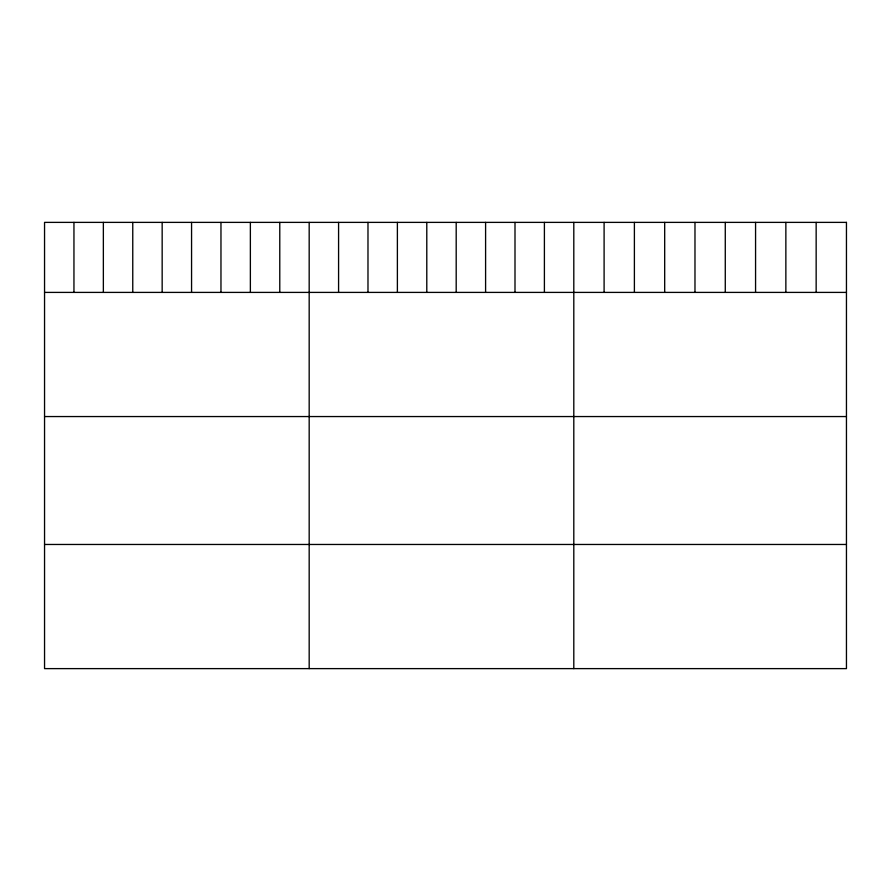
<?xml version="1.0" encoding="UTF-8"?>
<svg xmlns="http://www.w3.org/2000/svg" width="891" height="891" viewBox="0 0 891 891"><rect width="100%" height="100%" fill="white"/><g stroke="black" fill="none" stroke-linecap="round" stroke-linejoin="round"><path stroke-width="1.34" d="M44.55 292.404L846.45 292.404M44.55 416.554L846.45 416.554M44.55 544.468L846.45 544.468M816.156 222.382L816.156 292.404M785.862 222.382L785.862 292.404M755.568 222.382L755.568 292.404M725.274 222.382L725.274 292.404M694.98 222.382L694.98 292.404M664.686 222.382L664.686 292.404M634.392 222.382L634.392 292.404M604.098 222.382L604.098 292.404M573.804 222.382L573.804 668.618M544.401 222.382L544.401 292.404M514.998 222.382L514.998 292.404M485.595 222.382L485.595 292.404M456.192 222.382L456.192 292.404M426.789 222.382L426.789 292.404M397.386 222.382L397.386 292.404M367.983 222.382L367.983 292.404M338.58 222.382L338.58 292.404M309.177 222.382L309.177 668.618M279.774 222.382L279.774 292.404M250.371 222.382L250.371 292.404M220.968 222.382L220.968 292.404M191.565 222.382L191.565 292.404M162.162 222.382L162.162 292.404M132.759 222.382L132.759 292.404M103.356 222.382L103.356 292.404M73.953 222.382L73.953 292.404M846.45 222.382L44.55 222.382L44.55 668.618L846.45 668.618L846.45 222.382"/></g></svg>
